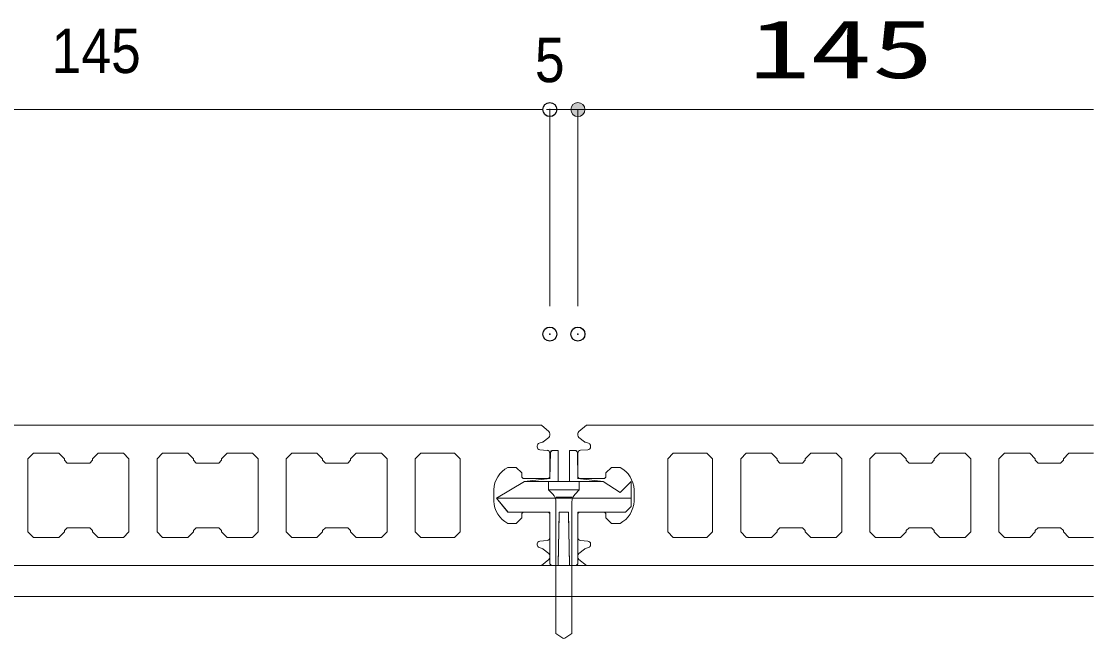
# Model space of a CAD drawing. Units: millimetres, scale not verified. Extents: x -4750 to 4750, y -3000 to 3000.
# Drawn here: x -2376.4 to -2185.3, y 485 to 594.9 of the extents above; entities that cross this region are included whole.
import ezdxf
from ezdxf.enums import TextEntityAlignment as Align

# ---------------------------------------------------------------- set-up
doc = ezdxf.new("R2010")
doc.units = ezdxf.units.MM
doc.header["$LTSCALE"] = 5
doc.header["$PDMODE"] = 32
doc.header["$PDSIZE"] = 2.5
for name, color, linetype, lineweight in [('0-0_デッキ', 7, 'Continuous', 9), ('0-2_根太', 7, 'Continuous', 9), ('0-4_0', 7, 'Continuous', 9), ('0-7_寸法', 7, 'Continuous', 9), ('0-A_WQCS', 7, 'Continuous', 9)]:
    doc.layers.add(name, color=color, linetype=linetype, lineweight=lineweight)
doc.layers.add('0-9_Defpoints', color=7, linetype='Continuous')
doc.styles.add('Osaka', font='')
doc.styles.add('ＭＳ ゴシック', font='')
doc.styles.get('Osaka').set_extended_font_data('Osaka')
doc.styles.get('ＭＳ ゴシック').set_extended_font_data('MS Gothic')

# ---------------------------------------------------------------- blocks, each defined once
blk = doc.blocks.new('25×145開\u30002軸')
at = {"layer": '0-0_デッキ'}
for p, q in [((-1450, 220), (-1450, 214.7)), ((-1446.2, 206.7), (-1426.5, 191)), ((1426.5, 191), (1446.2, 206.7)), ((1450, 214.7), (1450, 220)), ((-1414.3, 163), (-1440.7, 160.6)), ((-1423.1, 189.2), (-1412.2, 186)), ((-1405, 176.2), (-1405, 173.1)), ((1405, 173.1), (1405, 176.2)), ((1412.2, 186), (1423.1, 189.2)), ((1440.7, 160.6), (1414.3, 163)), ((-1250, 20), (-1250, -20)), ((1250, -20), (1250, 20)), ((-1426.5, -191), (-1446.2, -206.7)), ((-1440.7, -160.6), (-1414.3, -163)), ((-1412.2, -186), (-1423.1, -189.2)), ((-1405, -173.1), (-1405, -176.2)), ((1405, -176.2), (1405, -173.1)), ((1423.1, -189.2), (1412.2, -186)), ((1414.3, -163), (1440.7, -160.6)), ((1446.2, -206.7), (1426.5, -191)), ((-1450, -214.7), (-1450, -220)), ((1450, -220), (1450, -214.7))]:
    blk.add_line(p, q, dxfattribs=at)
for points in [[(1446.3, 227.8), (1419.8, 250), (-1419.8, 250), (-1446.3, 227.8)], [(-1450, 150.5), (-1450, 65), (-1445, 60), (-1355, 60)], [(1300, 100), (1330, 100), (1350, 80), (1350, 65), (1355, 60), (1445, 60), (1450, 65), (1450, 150.5)], [(-1355, 60), (-1350, 65), (-1350, 80), (-1330, 100), (-1300, 100)], [(-1300, -100), (-1330, -100), (-1350, -80), (-1350, -65), (-1355, -60), (-1445, -60), (-1450, -65), (-1450, -150.5)], [(1450, -150.5), (1450, -65), (1445, -60), (1355, -60), (1350, -65), (1350, -80), (1330, -100), (1300, -100)], [(-1446.3, -227.8), (-1419.8, -250), (1419.8, -250), (1446.3, -227.8)]]:
    blk.add_lwpolyline(points, dxfattribs=at)
for points in [[(-1130, -130), (-1130, 130), (-1110, 150), (-990, 150), (-970, 130), (-970, -130), (-990, -150), (-1110, -150)], [(-870, -130), (-870, 130), (-850, 150), (-760, 150), (-740, 130), (-740, 125), (-730, 115), (-650, 115), (-640, 125), (-640, 130), (-620, 150), (-530, 150), (-510, 130), (-510, -130), (-530, -150), (-620, -150), (-640, -130), (-640, -125), (-650, -115), (-730, -115), (-740, -125), (-740, -130), (-760, -150), (-850, -150)], [(-390, 150), (-300, 150), (-280, 130), (-280, 125), (-270, 115), (-190, 115), (-180, 125), (-180, 130), (-160, 150), (-70, 150), (-50, 130), (-50, -130), (-70, -150), (-160, -150), (-180, -130), (-180, -125), (-190, -115), (-270, -115), (-280, -125), (-280, -130), (-300, -150), (-390, -150), (-410, -130), (-410, 130)], [(70, -150), (50, -130), (50, 130), (70, 150), (160, 150), (180, 130), (180, 125), (190, 115), (270, 115), (280, 125), (280, 130), (300, 150), (390, 150), (410, 130), (410, -130), (390, -150), (300, -150), (280, -130), (280, -125), (270, -115), (190, -115), (180, -125), (180, -130), (160, -150)], [(640, -130), (620, -150), (530, -150), (510, -130), (510, 130), (530, 150), (620, 150), (640, 130), (640, 125), (650, 115), (730, 115), (740, 125), (740, 130), (760, 150), (850, 150), (870, 130), (870, -130), (850, -150), (760, -150), (740, -130), (740, -125), (730, -115), (650, -115), (640, -125)], [(1130, -130), (1110, -150), (990, -150), (970, -130), (970, 130), (990, 150), (1110, 150), (1130, 130)]]:
    blk.add_lwpolyline(points, close=True, dxfattribs=at)
for centre, radius, start, end in [((-1439.8, 220), 10.2, 129.8056, 180), ((-1439.8, 214.7), 10.2, 180, 231.3402), ((-1420.2, 199), 10.2, 231.3402, 253.3008), ((1420.2, 199), 10.2, 286.6992, 308.6598), ((1439.8, 214.7), 10.2, 308.6598, 0), ((1439.8, 220), 10.2, 0, 50.1944), ((-1439.8, 150.5), 10.2, 95.0796, 180), ((-1415.2, 173.1), 10.2, 275.0796, 0), ((-1415.2, 176.2), 10.2, 0, 73.3008), ((1415.2, 176.2), 10.2, 106.6992, 180), ((1415.2, 173.1), 10.2, 180, 264.9204), ((1439.8, 150.5), 10.2, 0, 84.9204), ((-1344.2, 16.8), 94.2, 1.9679, 62.0493), ((1344.2, 16.8), 94.2, 117.9507, 178.0321), ((-1344.2, -16.8), 94.2, 297.9507, 358.0321), ((1344.2, -16.8), 94.2, 181.9679, 242.0493), ((-1439.8, -150.5), 10.2, 180, 264.9204), ((1439.8, -150.5), 10.2, 275.0796, 0), ((-1420.2, -199), 10.2, 106.6992, 128.6598), ((-1415.2, -173.1), 10.2, 0, 84.9204), ((-1415.2, -176.2), 10.2, 286.6992, 0), ((1415.2, -173.1), 10.2, 95.0796, 180), ((1415.2, -176.2), 10.2, 180, 253.3008), ((1420.2, -199), 10.2, 51.3402, 73.3008), ((-1439.8, -214.7), 10.2, 128.6598, 180), ((-1439.8, -220), 10.2, 180, 230.1944), ((1439.8, -214.7), 10.2, 0, 51.3402), ((1439.8, -220), 10.2, 309.8056, 0)]:
    blk.add_arc(centre, radius, start, end, dxfattribs=at)
blk = doc.blocks.new('グループ-13-1')
at = {"layer": '0-0_デッキ'}
for p, q in [((-16140.4, -8108.6), (-16113.8, -8086.4)), ((-16113.8, -8086.4), (-14306.3, -8086.4)), ((-16144, -8121.8), (-16144, -8116.4)), ((-16120.6, -8145.4), (-16140.2, -8129.7)), ((-16134.8, -8175.8), (-16108.3, -8173.5)), ((-16106.3, -8150.5), (-16117.2, -8147.2)), ((-16099, -8163.3), (-16099, -8160.2)), ((-16144, -8271.4), (-16144, -8185.9)), ((-15804, -8186.5), (-15824, -8206.5)), ((-15824, -8206.5), (-15824, -8466.4)), ((-15684, -8186.4), (-15804, -8186.5)), ((-15664, -8206.4), (-15684, -8186.4)), ((-15664, -8466.4), (-15664, -8206.4)), ((-15544, -8186.4), (-15564, -8206.4)), ((-15564, -8206.4), (-15564, -8466.4)), ((-15454, -8186.4), (-15544, -8186.4)), ((-15434, -8206.4), (-15454, -8186.4)), ((-15434, -8211.4), (-15434, -8206.4)), ((-15424, -8221.4), (-15434, -8211.4)), ((-15334, -8211.4), (-15344, -8221.4)), ((-15314, -8186.4), (-15334, -8206.4)), ((-15334, -8206.4), (-15334, -8211.4)), ((-15224, -8186.4), (-15314, -8186.4)), ((-15204, -8206.4), (-15224, -8186.4)), ((-15204, -8466.4), (-15204, -8206.4)), ((-15084, -8186.4), (-15104, -8206.4)), ((-15104, -8206.4), (-15104, -8466.4)), ((-14994, -8186.4), (-15084, -8186.4)), ((-14974, -8206.4), (-14994, -8186.4)), ((-14974, -8211.4), (-14974, -8206.4)), ((-14964, -8221.4), (-14974, -8211.4)), ((-14874, -8211.4), (-14884, -8221.4)), ((-14854, -8186.4), (-14874, -8206.4)), ((-14874, -8206.4), (-14874, -8211.4)), ((-14764, -8186.4), (-14854, -8186.4)), ((-14744, -8206.4), (-14764, -8186.4)), ((-14744, -8466.4), (-14744, -8206.4)), ((-14624, -8186.4), (-14644, -8206.4)), ((-14644, -8206.4), (-14644, -8466.4)), ((-14534, -8186.4), (-14624, -8186.4)), ((-14514, -8206.4), (-14534, -8186.4)), ((-14514, -8211.4), (-14514, -8206.4)), ((-14504, -8221.4), (-14514, -8211.4)), ((-14414, -8211.4), (-14424, -8221.4)), ((-14394, -8186.4), (-14414, -8206.4)), ((-14414, -8206.4), (-14414, -8211.4)), ((-14306.3, -8186.4), (-14394, -8186.4)), ((-16024, -8236.4), (-16044, -8256.4)), ((-15994, -8236.4), (-16024, -8236.4)), ((-15344, -8221.4), (-15424, -8221.4)), ((-14884, -8221.4), (-14964, -8221.4)), ((-14424, -8221.4), (-14504, -8221.4)), ((-16139, -8276.4), (-16144, -8271.4)), ((-16049, -8276.4), (-16139, -8276.4)), ((-16044, -8271.4), (-16049, -8276.4)), ((-16044, -8256.4), (-16044, -8271.4)), ((-15944, -8356.4), (-15944, -8316.4)), ((-16144, -8401.4), (-16139, -8396.4)), ((-16144, -8486.9), (-16144, -8401.4)), ((-16139, -8396.4), (-16049, -8396.4)), ((-16049, -8396.4), (-16044, -8401.4)), ((-16044, -8401.4), (-16044, -8416.4)), ((-16044, -8416.4), (-16024, -8436.4)), ((-16024, -8436.4), (-15994, -8436.4)), ((-15824, -8466.4), (-15804, -8486.4)), ((-15684, -8486.4), (-15664, -8466.4)), ((-15564, -8466.4), (-15544, -8486.4)), ((-15454, -8486.4), (-15434, -8466.4)), ((-15434, -8461.4), (-15424, -8451.4)), ((-15434, -8466.4), (-15434, -8461.4)), ((-15424, -8451.4), (-15344, -8451.4)), ((-15344, -8451.4), (-15334, -8461.4)), ((-15334, -8461.4), (-15334, -8466.4)), ((-15334, -8466.4), (-15314, -8486.4)), ((-15224, -8486.4), (-15204, -8466.4)), ((-15104, -8466.4), (-15084, -8486.4)), ((-14994, -8486.4), (-14974, -8466.4)), ((-14974, -8461.4), (-14964, -8451.4)), ((-14974, -8466.4), (-14974, -8461.4)), ((-14964, -8451.4), (-14884, -8451.4)), ((-14884, -8451.4), (-14874, -8461.4)), ((-14874, -8461.4), (-14874, -8466.4)), ((-14874, -8466.4), (-14854, -8486.4)), ((-14764, -8486.4), (-14744, -8466.4)), ((-14644, -8466.4), (-14624, -8486.4)), ((-14534, -8486.4), (-14514, -8466.4)), ((-14514, -8461.4), (-14504, -8451.4)), ((-14514, -8466.4), (-14514, -8461.4)), ((-14504, -8451.4), (-14424, -8451.4)), ((-14424, -8451.4), (-14414, -8461.4)), ((-14414, -8461.4), (-14414, -8466.4)), ((-14414, -8466.4), (-14394, -8486.4)), ((-16108.3, -8499.4), (-16134.8, -8497.1)), ((-16099, -8512.7), (-16099, -8509.5)), ((-15804, -8486.4), (-15684, -8486.4)), ((-15544, -8486.4), (-15454, -8486.4)), ((-15314, -8486.4), (-15224, -8486.4)), ((-15084, -8486.4), (-14994, -8486.4)), ((-14854, -8486.4), (-14764, -8486.4)), ((-14624, -8486.4), (-14534, -8486.4)), ((-14394, -8486.4), (-14306.3, -8486.4)), ((-16144, -8556.5), (-16144, -8551.1)), ((-16140.2, -8543.2), (-16120.6, -8527.5)), ((-16117.2, -8525.7), (-16106.3, -8522.4)), ((-16113.8, -8586.4), (-16140.4, -8564.3)), ((-14306.3, -8586.4), (-16113.8, -8586.4))]:
    blk.add_line(p, q, dxfattribs=at)
for centre, radius, start, end in [((-16133.9, -8116.4), 10.2, 129.8056, 180), ((-16133.9, -8121.8), 10.2, 180, 231.3402), ((-16133.9, -8185.9), 10.2, 95.0796, 180), ((-16114.2, -8137.5), 10.2, 231.3402, 253.3008), ((-16109.2, -8163.3), 10.2, 275.0796, 360), ((-16109.2, -8160.2), 10.2, 360, 73.3008), ((-16038.2, -8319.7), 94.2, 1.9679, 62.0493), ((-16038.2, -8353.2), 94.2, 297.9507, 358.0321), ((-16133.9, -8486.9), 10.2, 180, 264.9204), ((-16109.2, -8509.5), 10.2, 360, 84.9204), ((-16109.2, -8512.7), 10.2, 286.6992, 0), ((-16133.9, -8551.1), 10.2, 128.6598, 180), ((-16133.9, -8556.5), 10.2, 180, 230.1944), ((-16114.2, -8535.4), 10.2, 106.6992, 128.6598)]:
    blk.add_arc(centre, radius, start, end, dxfattribs=at)
blk = doc.blocks.new('_DOT')
at = {"layer": '0-4_0'}
for p, q in [((-10, 0), (-20, 0)), ((-5, 0), (5, 0))]:
    blk.add_line(p, q, dxfattribs=at)
blk = doc.blocks.new('グループ-23-1')
at = {"layer": '0-2_根太'}
for p, q in [((-19044, -8586.4), (-14306.3, -8586.4)), ((-19044, -8696.4), (-14306.3, -8696.4))]:
    blk.add_line(p, q, dxfattribs=at)
blk = doc.blocks.new('グループ-29-1')
at = {"layer": '0-A_WQCS'}
for p, q in [((-48.2, 329.1), (-49.8, 234.5)), ((-20, 335), (-42.2, 335)), ((-20, 335), (-20, 329.2)), ((-20, 329.2), (-20, 234.7)), ((20, 329.2), (20, 335)), ((42.2, 335), (20, 335)), ((20, 234.7), (20, 329.2)), ((49.8, 234.5), (48.2, 329.1)), ((-140, 225), (140, 225)), ((240, 165), (-240, 165)), ((200, 115), (240, 165)), ((-50, 105.6), (-50, -69)), ((-16.9, 105.3), (-19.9, -69.2)), ((19.9, -69.2), (16.9, 105.3)), ((50, -69), (50, 105.6)), ((-44, -75), (-20, -75)), ((-19.9, -69.2), (-20, -75)), ((20, -75), (19.9, -69.2)), ((20, -75), (44, -75))]:
    blk.add_line(p, q, dxfattribs=at)
blk.add_lwpolyline([(-240, 225), (-200, 185), (-140, 225), (-49.8, 235), (-48.2, 329.1), (-42.2, 335), (-20, 335), (-20, 225), (20, 225), (20, 335), (42.2, 335), (48.2, 329.1), (49.8, 235), (140, 225), (240, 165), (198.9, 115), (50, 115), (50, -69), (44, -75), (20, -75), (16.7, 115), (-16.7, 115), (-20, -75), (-44, -75), (-50, -69), (-50, 115), (-220, 115), (-240, 135)], close=True, dxfattribs=at)
for centre, start, end in [((-42.2, 329), 90, 179), ((42.2, 329), 1, 90), ((-44, -69), 180, 270), ((44, -69), 270, 0)]:
    blk.add_arc(centre, 6, start, end, dxfattribs=at)
blk = doc.blocks.new('グループ-30-1')
at = {"layer": '0-A_WQCS'}
for p, q in [((55, 195), (-55, 195)), ((-55, 195), (-39.9, 179.9)), ((55, 195), (39.9, 179.9)), ((55, 225), (55, 195)), ((28.2, 168.2), (-28.2, 168.2)), ((-28.2, 151.6), (-28.2, -317)), ((28.2, 151.6), (28.2, -317)), ((-28.2, -317), (-3.6, -334.2)), ((-3.6, -334.2), (0, -335))]:
    blk.add_line(p, q, dxfattribs=at)
for points in [[(55, 225), (-55, 225), (-55, 195)], [(0, -335), (3.6, -334.2), (28.2, -317)]]:
    blk.add_lwpolyline(points, dxfattribs=at)
for centre, start, end in [((-68.2, 151.6), 0, 45), ((68.2, 151.6), 135, 180)]:
    blk.add_arc(centre, 40, start, end, dxfattribs=at)
blk = doc.blocks.new('グループ-31-1')
at = {"layer": '0-A_WQCS'}
for name in ['グループ-29-1', 'グループ-30-1']:
    blk.add_blockref(name, (0, 0), dxfattribs=at)
blk = doc.blocks.new('WQCS2016断')
at = {"layer": '0-A_WQCS'}
blk.add_blockref('グループ-31-1', (0, 0), dxfattribs=at)

msp = doc.modelspace()

# ---------------------------------------------------------------- hatches: boundary and pattern name
at = {"layer": '0-7_寸法'}
msp.add_hatch(color=256, dxfattribs=at).paths.add_polyline_path([(-2275.95, 579.236, 1), (-2278.454, 579.236, 1)])

# ---------------------------------------------------------------- linework, layer by layer
for p, q in [((-2284.706, 579.236), (-2424.698, 579.236)), ((-2284.706, 579.236), (-2287.21, 579.236)), ((-2282.203, 544.236), (-2282.203, 579.236)), ((-2282.203, 544.236), (-2282.203, 579.236)), ((-2277.203, 579.236), (-2282.203, 579.236)), ((-2277.203, 544.236), (-2277.203, 579.236)), ((-2277.202, 579.236), (-2185.316, 579.236)), ((-2274.699, 579.236), (-2272.195, 579.236))]:
    msp.add_line(p, q, dxfattribs=at)
msp.add_circle((-2277.202, 579.236), 1.252, dxfattribs=at)
at = {"layer": '0-9_Defpoints'}
for p in [(-2282.203, 579.236), (-2282.203, 539.236), (-2277.203, 539.236)]:
    msp.add_point(p, dxfattribs=at)

# ---------------------------------------------------------------- block references
at = {"layer": '0-0_デッキ', "yscale": 0.05}
for name, p, xscale in [('25×145開\u30002軸', (-2354.702, 510.494), -0.05), ('グループ-13-1', (-1470, 927.316), 0.05)]:
    msp.add_blockref(name, p, dxfattribs=dict(at, xscale=xscale))
at = {"layer": '0-2_根太', "xscale": 0.05, "yscale": 0.05}
msp.add_blockref('グループ-23-1', (-1470, 927.316), dxfattribs=at)
at = {"layer": '0-7_寸法', "xscale": 0.1251862, "yscale": 0.1251862}
msp.add_blockref('_DOT', (-2282.203, 579.236), dxfattribs=at)
msp.add_blockref('_DOT', (-2282.203, 579.236), dxfattribs=at)
at = {"layer": '0-7_寸法', "xscale": 0.1251862, "yscale": 0.1251862, "rotation": 180}
msp.add_blockref('_DOT', (-2277.203, 579.236), dxfattribs=at)
at = {"layer": '0-A_WQCS', "xscale": -0.05, "yscale": 0.05}
msp.add_blockref('WQCS2016断', (-2279.702, 501.743), dxfattribs=at)

# ---------------------------------------------------------------- texts
at = {"layer": '0-7_寸法'}
for s, height, style, width, p in [('145', 10.41, 'ＭＳ ゴシック', 1.55, (-2246.75, 581.698)), ('145', 7.918, 'Osaka', 0.9, (-2370.991, 583.362)), ('5', 7.918, 'Osaka', 0.9, (-2284.874, 581.736))]:
    msp.add_text(s, height=height, dxfattribs=dict(at, style=style, width=width)).set_placement(p, align=Align.BOTTOM_LEFT)

doc.saveas('drawing.dxf')
